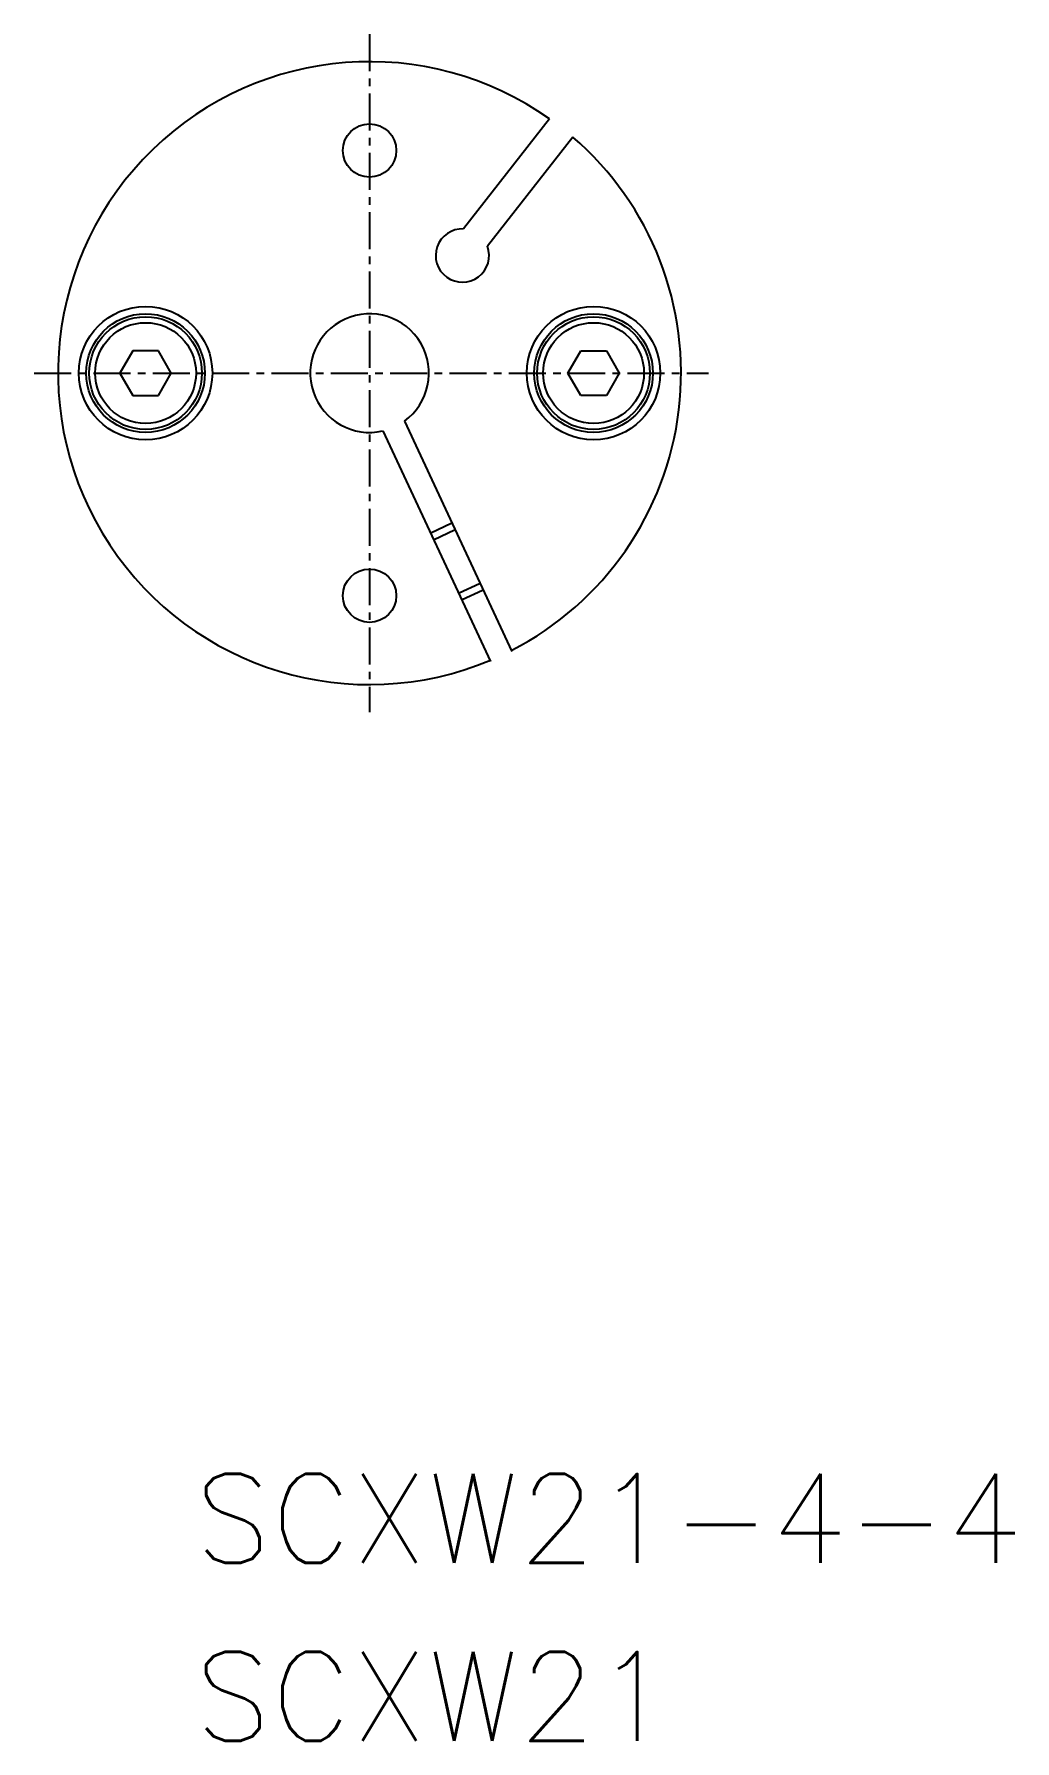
# Model space of a CAD drawing. Extents: x 47.2 to 140.3, y 55.8 to 113.3.
# Drawn here: x 47.2 to 80.3, y 55.8 to 113.3 of the extents above; entities that cross this region are included whole.
import ezdxf

# ---------------------------------------------------------------- set-up
doc = ezdxf.new("R2010")
doc.units = 0
doc.linetypes.add('CENTER', pattern=[2, 1.25, -0.25, 0.25, -0.25])
doc.layers.get('0').update_dxf_attribs({"linetype": 'CONTINUOUS'})
doc.layers.add('CENTER', color=1, linetype='CENTER')
doc.styles.add('MISUMI', font='txt.shx')

msp = doc.modelspace()

# ---------------------------------------------------------------- linework, layer by layer
at = {"color": 7, "linetype": 'CONTINUOUS'}
for p, q in [((64.602, 110.486), (61.704, 106.776)), ((65.39, 109.87), (62.513, 106.187)), ((50.556, 102.663), (50.123, 101.913)), ((51.422, 102.663), (50.556, 102.663)), ((51.855, 101.913), (51.422, 102.663)), ((65.223, 101.913), (65.656, 102.663)), ((65.656, 102.663), (66.522, 102.663)), ((66.522, 102.663), (66.955, 101.913)), ((50.123, 101.913), (50.556, 101.163)), ((51.422, 101.163), (51.855, 101.913)), ((65.656, 101.163), (65.223, 101.913)), ((66.955, 101.913), (66.522, 101.163)), ((50.556, 101.163), (51.422, 101.163)), ((66.522, 101.163), (65.656, 101.163)), ((59.714, 100.295), (63.336, 92.528)), ((58.986, 99.964), (62.611, 92.19)), ((60.607, 96.533), (61.295, 96.854)), ((62.351, 94.588), (61.663, 94.267))]:
    msp.add_line(p, q, dxfattribs=at)
at = {"color": 3, "linetype": 'CONTINUOUS'}
for p, q in [((60.712, 96.306), (61.4, 96.627)), ((62.246, 94.814), (61.558, 94.494))]:
    msp.add_line(p, q, dxfattribs=at)
at = {"color": 7, "linetype": 'CONTINUOUS'}
for centre, radius in [((58.539, 109.418), 0.9), ((50.989, 101.913), 2.25), ((66.089, 101.913), 2.25), ((50.989, 101.913), 2), ((50.989, 101.913), 1.9), ((50.989, 101.913), 1.7), ((66.089, 101.913), 2), ((66.089, 101.913), 1.9), ((66.089, 101.913), 1.7), ((58.539, 94.408), 0.9)]:
    msp.add_circle(centre, radius, dxfattribs=at)
for centre, radius, start, end in [((58.539, 101.913), 10.5, 54.7294, 292.81678), ((58.539, 101.913), 10.5, 297.18323, 49.2706), ((61.668, 105.877), 0.9, 87.7057, 20.16399), ((58.539, 101.913), 2, 305.98145, 282.90643)]:
    msp.add_arc(centre, radius, start, end, dxfattribs=at)
at = {"layer": 'CENTER', "color": 1, "linetype": 'CENTER'}
for p, q in [((58.539, 113.341), (58.539, 90.485)), ((47.232, 101.913), (69.967, 101.913))]:
    msp.add_line(p, q, dxfattribs=at)

# ---------------------------------------------------------------- texts
at = {"color": 7, "linetype": 'CONTINUOUS', "style": 'MISUMI'}
for s, p in [('SCXW21-4-4', (52.648, 61.8)), ('SCXW21', (52.648, 55.8))]:
    msp.add_text(s, height=3, dxfattribs=at).set_placement(p)

doc.saveas('drawing.dxf')
